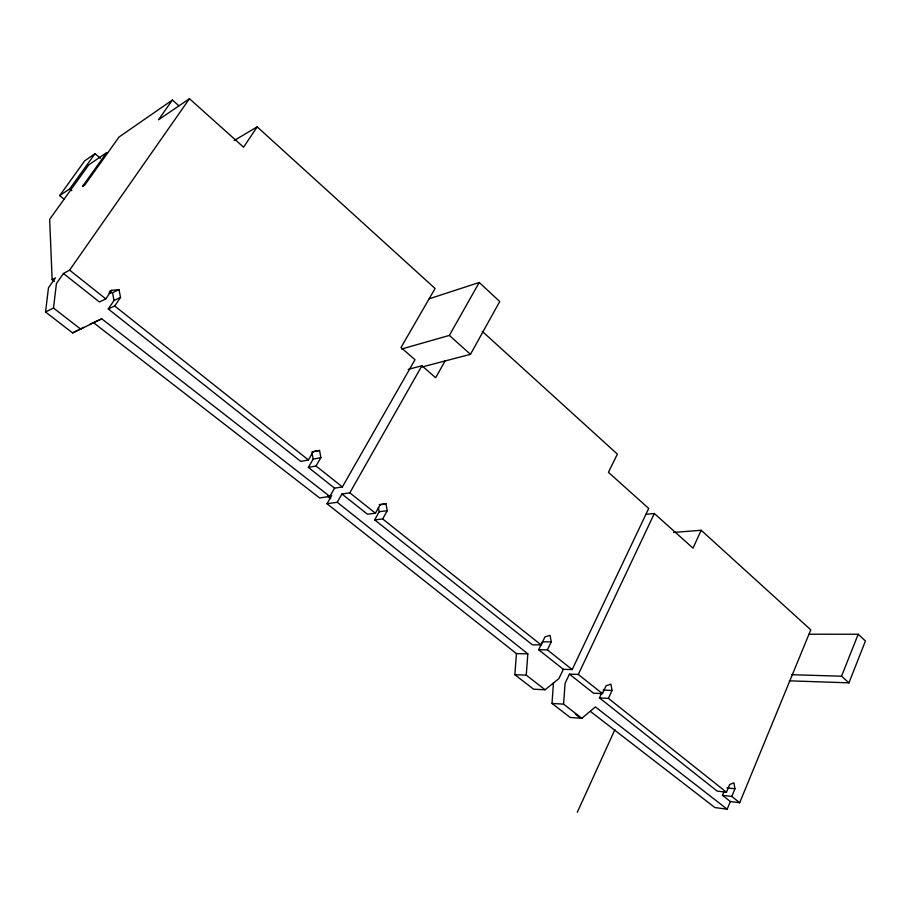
<?xml version="1.0" encoding="UTF-8"?>
<svg xmlns="http://www.w3.org/2000/svg" width="911" height="911" viewBox="0 0 911 911"><rect width="100%" height="100%" fill="white"/><g stroke="black" fill="none" stroke-linecap="round" stroke-linejoin="round"><path stroke-width="1.37" d="M724.04 791.488L722.457 795.292L730.349 801.543L727.183 809.196L595.373 706.925L581.822 718.289L570.138 717.447L552.009 703.44L553.467 682.897M581.822 718.289L563.602 704.146L565.059 683.398L569.455 674.14L578.303 674.447L602.444 693.635L606.111 685.721L610.894 684.161L612.044 690.47L608.4 698.373L599.438 697.894L602.034 692.292M482.238 331.342L617.373 454.122L608.423 472.308L648.712 508.44L572.188 669.585L563.351 669.312L558.933 678.581L545.085 689.764L533.584 689.194L514.863 674.732L516.435 653.631L326.992 503.715L331.684 495.527L327.47 496.153L330.761 498.75M545.085 689.764L526.262 675.153L527.833 653.836L337.229 502.28L326.992 503.715M334.565 488.148L329.816 496.438L101.77 318.816L72.607 332.914L45.55 312.006L53.498 308.032L56.425 283.526L63.451 273.494L69.6 270.134L189.465 98.718L243.579 147.206L257.187 126.868L435.082 288.491L400.999 347.524L414.983 359.708L342.377 486.93L334.565 488.148L308.351 467.4L313.19 459.121L312.063 453.177M45.55 312.006L48.465 287.785L55.434 277.855L52.143 279.654L54.364 281.397M789.393 680.824L848.95 682.851L865.45 640.968L858.196 634.238L809.127 634.215M848.95 682.851L841.548 676.201L858.196 634.238M730.349 801.543L739.698 802.728L810.779 629.831L701.174 530.259L673.525 532.457M739.698 802.728L731.784 796.442L734.961 788.767L733.913 782.822L729.677 784.53L726.477 792.217L717.162 791.101L599.438 697.894M577.323 812.27L614.914 729.597M701.174 530.259L693.009 548.16L654.349 513.497L645.888 514.305M578.303 674.447L654.349 513.497M551.257 641.868L542.512 641.799L538.64 649.748L547.386 649.873L551.257 641.868L550.073 635.377L544.994 636.857L541.088 644.874L532.377 644.794L374.66 519.896L379.204 511.709L378.429 507.552M422.214 366.939L470.475 354.322L499.74 301.518L479.22 282.478L429.24 298.774M374.66 519.896L382.677 518.963L387.243 510.707L385.934 503.715L379.238 504.603M337.229 502.28L341.944 494.001L367.463 514.203L375.446 513.223L380.046 504.945L385.934 503.715M445.228 360.665L435.663 377.735L421.918 365.755L408.219 369.354M401.626 349.015L449.351 335.43L479.22 282.478M341.944 494.001L349.801 492.84L421.918 365.755M308.351 467.4L316.026 465.999L320.888 457.641L319.533 450.455L313.293 451.571L308.396 459.93L300.767 461.399L108.261 308.966L114.034 300.459L120.525 297.419L118.999 289.607L111.654 290.336L109.514 291.372M108.261 308.966L114.718 305.994L120.525 297.419M63.451 273.494L99.413 301.962L105.813 298.922L111.654 290.336M178.772 105.699L172.395 100.039L158.48 119.796L189.465 98.718M64.089 199.213L59.693 195.603L69.714 188.919L95.017 153.686L100.449 158.263M59.693 195.603L84.734 160.814L95.017 153.686M172.395 100.039L119.022 137.037L84.848 184.91L82.457 186.482L106.621 152.649L88.754 164.857L49.661 219.346L52.143 279.654M234.127 140.545L257.187 126.868M72.607 332.914L83.607 327.448M89.722 324.407L92.17 323.189M108.876 293.08L112.52 292.716L118.999 289.607M101.77 318.816L93.389 322.585L319.624 497.953L329.816 496.438M311.847 451.993L319.533 450.455M313.19 459.121L320.888 457.641M379.204 511.709L387.243 510.707M516.435 653.631L527.833 653.836M791.83 674.721L841.548 676.201M514.863 674.732L526.262 675.153M603.071 690.048L612.044 690.47M602.444 693.635L593.505 693.191L569.455 674.14M552.009 703.44L563.602 704.146M726.967 787.833L734.961 788.767M722.457 795.292L731.784 796.442M727.183 809.196L714.919 807.567L590.362 711.377M53.498 308.032L80.794 329.235M575.262 714.053L580.614 718.198M538.64 649.748L563.351 669.312M69.6 270.134L105.813 298.922M114.718 305.994L308.396 459.93M316.026 465.999L342.377 486.93M349.801 492.84L375.446 513.223M382.677 518.963L541.088 644.874M547.386 649.873L572.188 669.585M608.4 698.373L726.477 792.217M69.714 188.919L71.844 190.672M449.351 335.43L470.475 354.322M112.52 292.716L114.034 300.459"/></g></svg>
